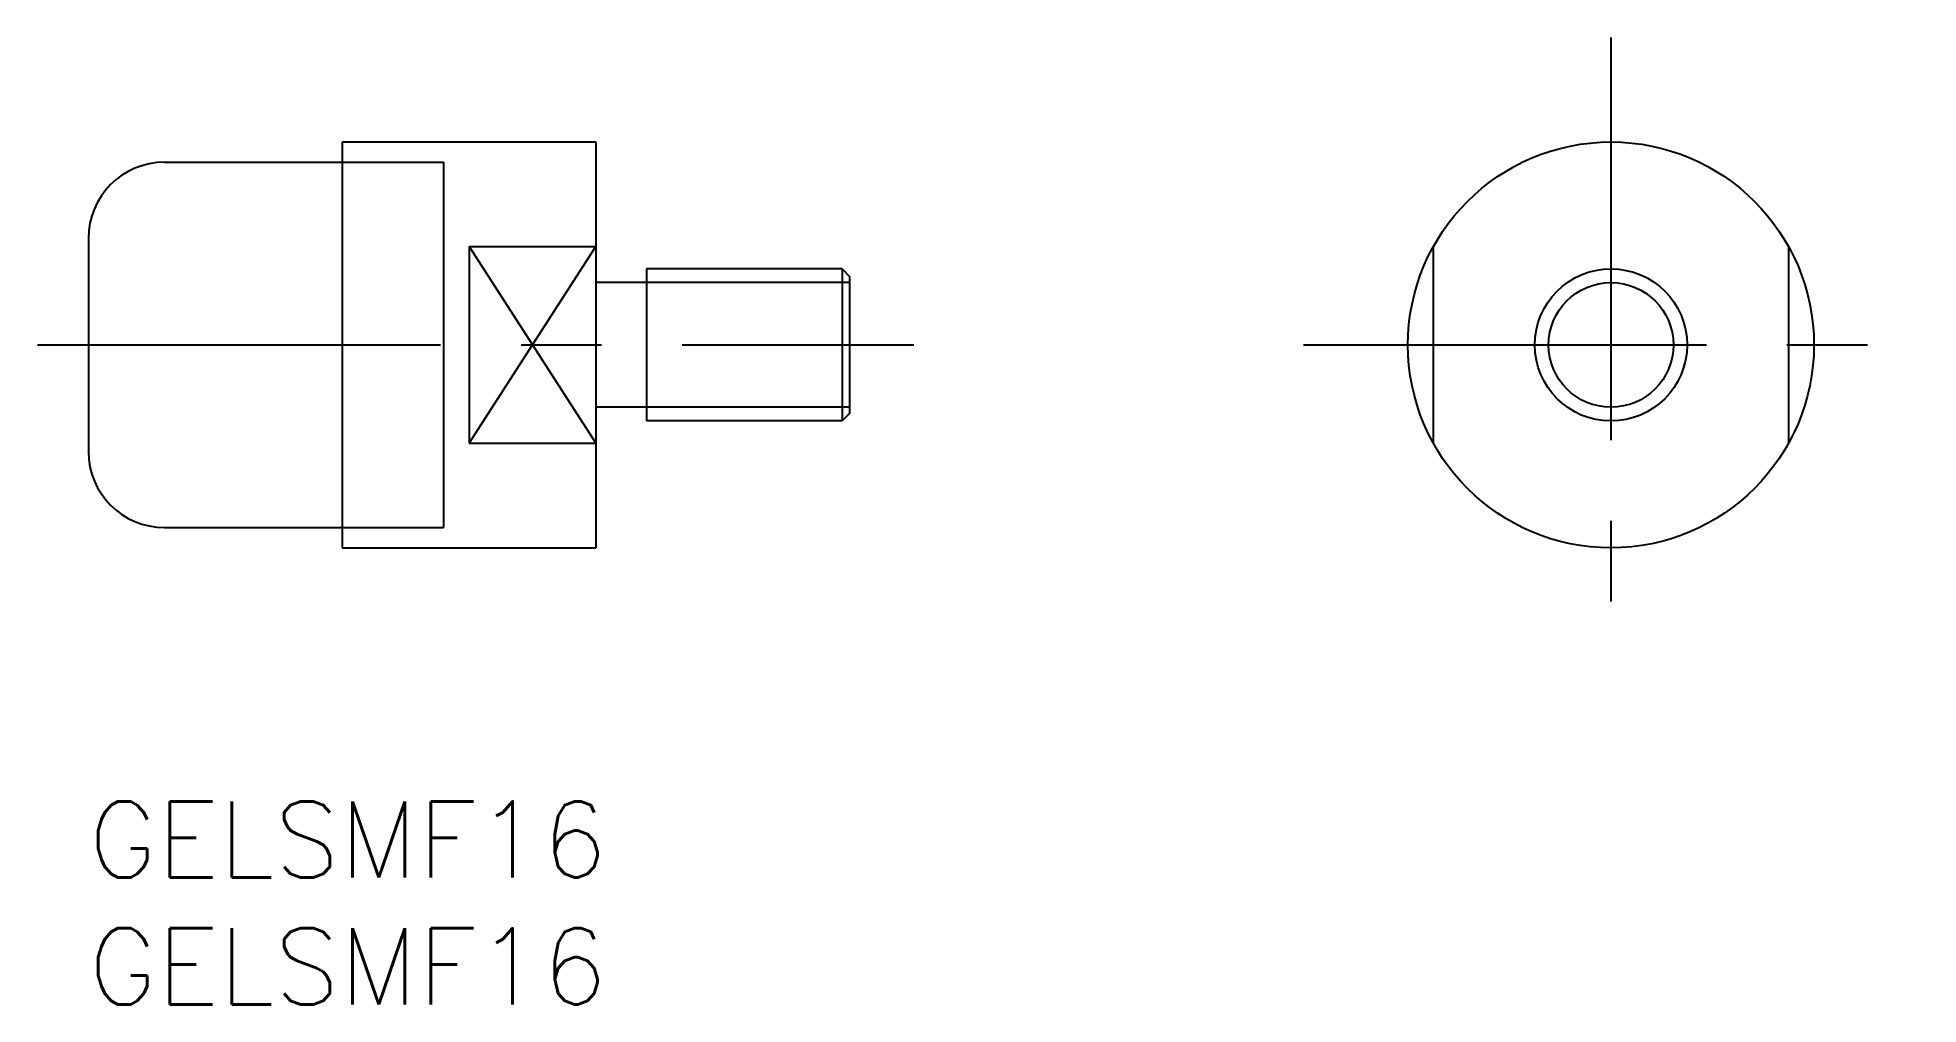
# Model space of a CAD drawing. Extents: x -2 to 72.1, y -8 to 30.1.
import ezdxf

# ---------------------------------------------------------------- set-up
doc = ezdxf.new("R2010")
doc.units = 0
doc.header["$LTSCALE"] = 0.5
doc.linetypes.add('CENTER', pattern=[50.8, 31.75, -6.35, 6.35, -6.35])
doc.linetypes.add('DASHED', pattern=[19.05, 12.7, -6.35])
for name, color, linetype in [('CENTER', 1, 'CONTINUOUS'), ('MSM_CONTINUOUS', 7, 'CONTINUOUS'), ('MSM_DASHED', 4, 'DASHED'), ('MSM_NARROW', 5, 'CONTINUOUS'), ('MSM_PART_NUMBER', 7, 'CONTINUOUS')]:
    doc.layers.add(name, color=color, linetype=linetype)
doc.styles.get("Standard").update_dxf_attribs({"font": 'txt.shx', "height": 3, "bigfont": 'bigfont.shx'})

msp = doc.modelspace()

# ---------------------------------------------------------------- linework, layer by layer
at = {"layer": 'CENTER', "linetype": 'CENTER'}
for p, q in [((60, 30.114769), (60, 5.885231)), ((-2, 18), (32.527638, 18)), ((47.885231, 18), (72.114769, 18))]:
    msp.add_line(p, q, dxfattribs=at)
at = {"layer": 'MSM_CONTINUOUS', "linetype": 'CONTINUOUS'}
for p, q in [((10, 26), (20, 26)), ((10, 26), (10, 10)), ((20, 26), (20, 10)), ((3, 25.2), (10, 25.2)), ((0, 22.2), (0, 13.8)), ((15, 21.872983), (20, 21.872983)), ((15, 21.872983), (15, 14.127017)), ((53, 21.872983), (53, 14.127017)), ((67, 21.872983), (67, 14.127017)), ((29.7, 21), (22, 21)), ((22, 21), (22, 15)), ((29.7, 21), (30, 20.7)), ((29.7, 21), (29.7, 15)), ((22, 20.4585), (20, 20.4585)), ((30, 20.7), (30, 15.3)), ((22, 15.5415), (20, 15.5415)), ((29.7, 15), (22, 15)), ((30, 15.3), (29.7, 15)), ((15, 14.127017), (20, 14.127017)), ((3, 10.8), (10, 10.8)), ((10, 10), (20, 10))]:
    msp.add_line(p, q, dxfattribs=at)
at = {"layer": 'MSM_CONTINUOUS'}
for p, q in [((15, 21.872983), (20, 14.127017)), ((15, 14.127017), (20, 21.872983))]:
    msp.add_line(p, q, dxfattribs=at)
at = {"layer": 'MSM_CONTINUOUS', "linetype": 'CONTINUOUS'}
for radius in [8, 3, 2.4585]:
    msp.add_circle((60, 18), radius, dxfattribs=at)
for centre, start, end in [((3, 22.2), 90, 180), ((3, 13.8), 180, 270)]:
    msp.add_arc(centre, 3, start, end, dxfattribs=at)
at = {"layer": 'MSM_DASHED', "linetype": 'CONTINUOUS'}
for p, q in [((10, 25.2), (14, 25.2)), ((14, 25.2), (14, 10.8)), ((10, 10.8), (14, 10.8))]:
    msp.add_line(p, q, dxfattribs=at)
at = {"layer": 'MSM_NARROW', "linetype": 'CONTINUOUS'}
for p, q in [((30, 20.4585), (22, 20.4585)), ((30, 15.5415), (22, 15.5415))]:
    msp.add_line(p, q, dxfattribs=at)

# ---------------------------------------------------------------- texts
at = {"layer": 'MSM_PART_NUMBER'}
for p in [(0, -3), (0, -8)]:
    msp.add_text('GELSMF16', height=3, dxfattribs=at).set_placement(p)

doc.saveas('drawing.dxf')
